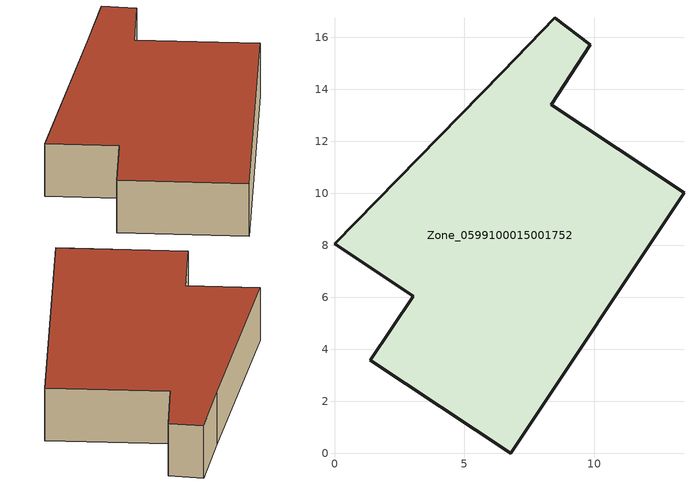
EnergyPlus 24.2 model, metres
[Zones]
Zone_0599100015001752
 floor ground (C_G): 6.44,14.67 8.46,16.76 9.84,15.72 8.34,13.41 13.44,10.04 6.77,0 1.38,3.57 3.02,6.04 0,8.07 z0.77
 wall outside (C_F): 8.34,13.41 9.84,15.72 8.46,16.76 6.44,14.67 0,8.07 3.02,6.04 1.38,3.57 6.77,0 13.44,10.04 8.34,13.41 z0.77:3.87
 roof outside (C_R): 6.77,0 13.44,10.04 8.34,13.41 9.84,15.72 8.46,16.76 6.44,14.67 0,8.07 3.02,6.04 1.38,3.57 z3.87
[BUILDING]
Pand.0599100015001752: North Axis=0; Terrain=City; Loads Convergence Tolerance Value=0.04; Temperature Convergence Tolerance Value=0.4; Solar Distribution=FullExterior; Maximum Number of Warmup Days=25; Minimum Number of Warmup Days=1
[Site:Location]
Rotterdam.The.Hague.AP_ZH_NLD Design_Conditions: Latitude=51.96; Longitude=4.45; Time Zone=1; Elevation=-4.5
[SITE:GROUNDTEMPERATURE:BUILDINGSURFACE]
18, 18, 18, 18, 18, 18, 18, 18, 18, 18, 18, 18
[MATERIAL] Thermal Absorptance=0.9; Solar Absorptance=0.7; Visible Absorptance=0.7
Name | Roughness | Thickness | Conductivity | Density | Specific Heat
G.TI.1975-1991 | MediumSmooth | 0.15 | 0.288461 | 540 | 1210
F.TI.1975-1991 | Rough | 0.3 | 0.230769 | 1920 | 840
R.TI.1975-1991 | MediumRough | 0.2 | 0.153846 | 1500 | 1000
[CONSTRUCTION]
C_G: G.TI.1975-1991
C_F: F.TI.1975-1991
C_R: R.TI.1975-1991
[ZONE]
Zone_0599100015001752: Type=1; Multiplier=1; Ceiling Height=Autocalculate; Volume=Autocalculate; Floor Area=autocalculate; Part of Total Floor Area=Yes
[ZONEINFILTRATION:DESIGNFLOWRATE]
Infil_Zone_0599100015001752: Zone or ZoneList or Space or SpaceList=Zone_0599100015001752; Schedule=AlwaysOn; Design Flow Rate Calculation Method=Flow/Area; Flow Rate per Floor Area=0.003; Constant Term Coefficient=1; Temperature Term Coefficient=0; Velocity Term Coefficient=0; Velocity Squared Term Coefficient=0
[HVACTEMPLATE:ZONE:IDEALLOADSAIRSYSTEM]
Zone_0599100015001752: Maximum Heating Supply Air Temperature=50; Minimum Cooling Supply Air Temperature=13; Maximum Heating Supply Air Humidity Ratio=0.0156; Minimum Cooling Supply Air Humidity Ratio=0.0077; Heating Limit=NoLimit; Cooling Limit=NoLimit; Dehumidification Control Type=ConstantSensibleHeatRatio; Cooling Sensible Heat Ratio=0.7; Dehumidification Setpoint=60; Humidification Control Type=None; Humidification Setpoint=30; Outdoor Air Method=None; Outdoor Air Flow Rate per Person=0.00944; Outdoor Air Flow Rate per Zone Floor Area=0; Outdoor Air Flow Rate per Zone=0; Demand Controlled Ventilation Type=None; Outdoor Air Economizer Type=NoEconomizer; Heat Recovery Type=None; Sensible Heat Recovery Effectiveness=0.7; Latent Heat Recovery Effectiveness=0.65
[ZONECONTROL:THERMOSTAT]
ThermostatControl_Zone_0599100015001752: Zone or ZoneList=Zone_0599100015001752; Control Type Schedule=DualSetpointControlType; Control 1=Thermostat_Zone_0599100015001752; Temperature Difference Between Cutout And Setpoint=0
[THERMOSTATSETPOINT:DUALSETPOINT]
Thermostat_Zone_0599100015001752: Heating Setpoint Temperature Schedule=HeatingSetpoint_Zone_0599100015001752; Cooling Setpoint Temperature Schedule=CoolingSetpoint_Zone_0599100015001752
[SCHEDULE:COMPACT]
HeatingSetpoint_Zone_0599100015001752: Through: 12/31, For: AllDays, Until: 24:00, 21
CoolingSetpoint_Zone_0599100015001752: Through: 12/31, For: AllDays, Until: 24:00, 24
DualSetpointControlType: Through: 12/31, For: AllDays, Until: 24:00, 4
AlwaysOn: Through: 12/31, For: AllDays, Until: 24:00, 1
